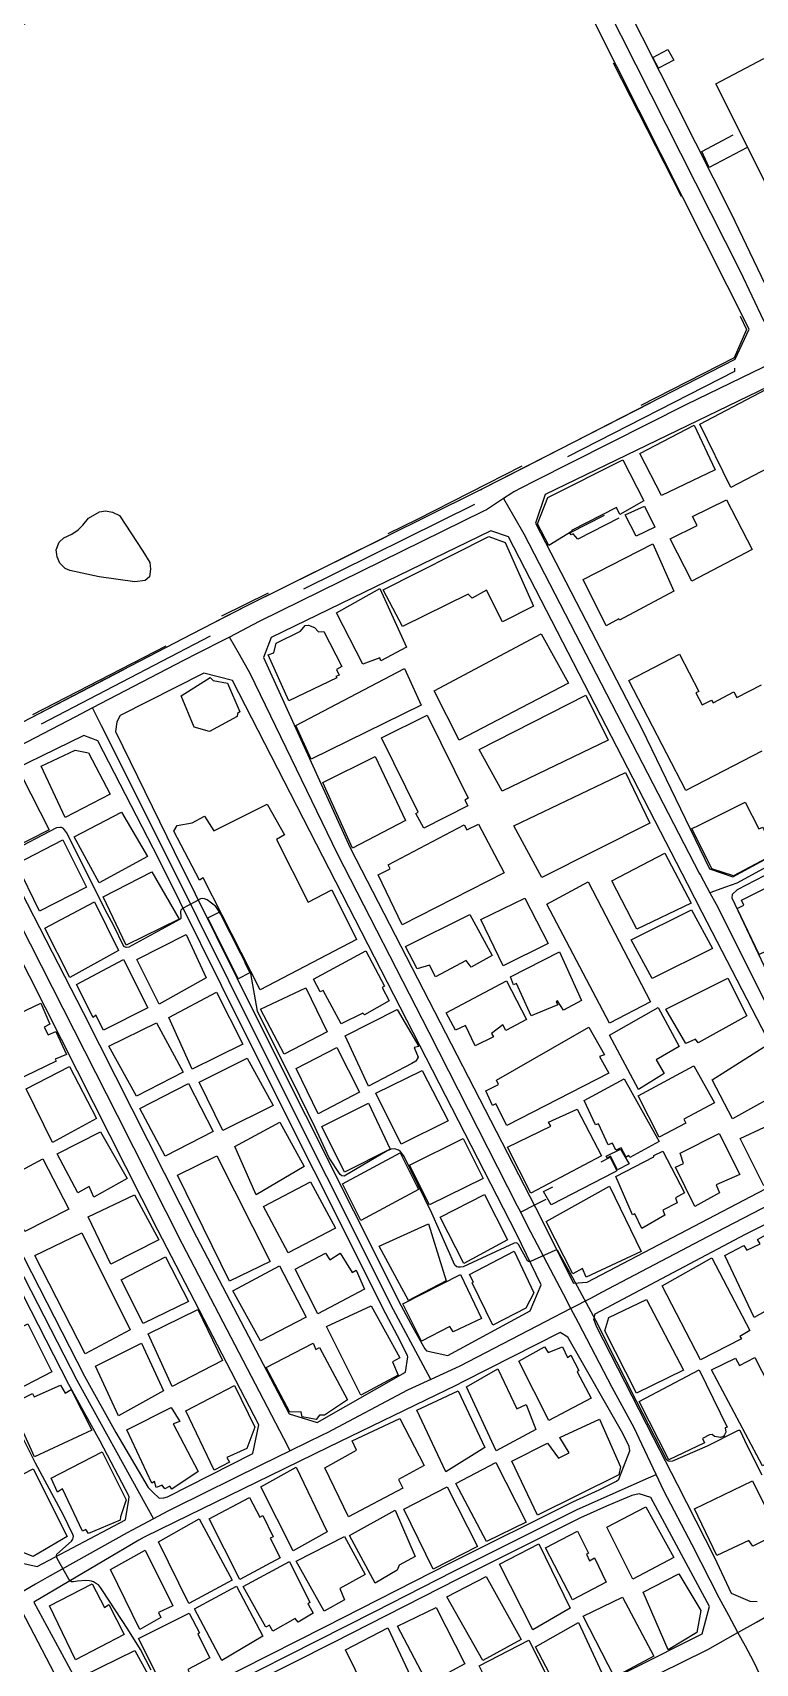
# Model space of a CAD drawing. Header units: millimetres. Extents: x 198785 to 203305, y 542885 to 545889.
# Drawn here: x 199098.6 to 199236.9, y 543117.3 to 543429.3 of the extents above; entities that cross this region are included whole.
import ezdxf

# ---------------------------------------------------------------- set-up
doc = ezdxf.new("R2010")
doc.units = ezdxf.units.MM
for name, pattern in [('FENCE_25K', [54.3, 28.7, -9.2, -16.4]), ('HIDDEN_BULD_25K', [28.8, 18.4, -10.4]), ('HIDDEN_IN_25K', [56.5, 36.5, -20])]:
    doc.linetypes.add(name, pattern=pattern)
for name, color, linetype in [('A0013117', 253, 'Continuous'), ('A0023217', 253, 'Continuous'), ('A0033324', 253, 'Continuous'), ('B0014111', 253, 'Continuous'), ('B0014112', 253, 'Continuous'), ('B0014113', 253, 'Continuous'), ('B0014115', 253, 'Continuous'), ('B0014116', 253, 'Continuous'), ('B0024120', 253, 'Continuous'), ('E0052114', 253, 'Continuous'), ('F0017111', 253, 'Continuous')]:
    doc.layers.add(name, color=color, linetype=linetype)

msp = doc.modelspace()

# ---------------------------------------------------------------- linework, layer by layer
at = {"layer": 'A0013117'}
for points in [[(199233.43, 543480.58), (199228.69, 543490.8), (199226.26, 543495.95), (199226.1, 543496.16), (199225.37, 543496.29), (199224.39, 543496.24), (199191.82, 543480.4), (199191.28, 543476.69), (199191.32, 543475.9), (199232.28, 543394.74), (199241.59, 543375.24), (199247.02, 543373.75), (199294.24, 543397.88)], [(199085.36, 543291.53), (199105.21, 543301.84), (199110.84, 543304.77), (199129.15, 543314.28), (199139.65, 543319.74), (199183.5, 543341.46), (199184.62, 543342.01), (199192.54, 543346.07), (199233.07, 543366.85), (199235.75, 543372.6), (199206.13, 543431.31)], [(199239.41, 543361.6), (199196.71, 543340.95), (199194.85, 543335.45), (199215.17, 543296.11), (199228.13, 543269.35), (199232.61, 543267.77), (199254.46, 543279.65), (199256.37, 543280.31), (199265.61, 543283.98), (199275.86, 543289.73), (199276.46, 543290.67), (199276.96, 543292.16), (199243.53, 543360.2), (199239.41, 543361.6)], [(199186.26, 543334.01), (199144.25, 543313.57), (199142.78, 543309.77), (199159.36, 543273.36), (199194.86, 543204.54), (199202.1, 543190.06), (199204.75, 543190.23), (199248.39, 543213.05), (199249.13, 543217.22), (199248.68, 543218.56), (199226.75, 543260.99), (199223.93, 543266.46), (199189.64, 543332.83), (199186.26, 543334.01)], [(199131.38, 543306.74), (199115.34, 543298.69), (199114.74, 543297.48), (199114.44, 543295.62), (199125.69, 543272.61), (199141.72, 543240.39), (199169.13, 543185.69), (199171.36, 543181.54), (199173.68, 543177.46), (199173.99, 543177.06), (199178.07, 543176.21), (199193.8, 543184.71), (199195.95, 543189.74), (199191.21, 543199.48), (199136.86, 543305.33), (199131.38, 543306.74)], [(199108.39, 543294.85), (199089.48, 543285.66), (199087.99, 543281.21), (199108.27, 543241.81), (199129.94, 543198.87), (199147.68, 543165), (199153.08, 543163.37), (199169.94, 543172.99), (199170.39, 543175.94), (199170.37, 543176.19), (199168.45, 543179.98), (199166.2, 543184.17), (199138.77, 543238.92), (199122.73, 543271.14), (199111.08, 543293.82), (199108.39, 543294.85)], [(199280.25, 543286.14), (199278.23, 543285.8), (199266.99, 543280.87), (199257.75, 543277.2), (199255.18, 543275.93), (199245.48, 543271.57), (199233.43, 543265.29), (199232.46, 543264.38), (199232.4, 543263.75), (199243.59, 543240.17), (199255.39, 543218.93), (199257.65, 543218.28), (199301.58, 543240.24), (199302.34, 543243.1), (199280.68, 543286.03), (199280.25, 543286.14)], [(199080.55, 543280.46), (199060.41, 543271.15), (199059.76, 543268.21), (199060.45, 543266.93), (199071.82, 543244.2), (199083.15, 543221.43), (199089.63, 543209.04), (199108.55, 543172.26), (199114.53, 543161.45), (199120.73, 543150.91), (199121.63, 543150.01), (199122.84, 543148.9), (199123.69, 543148.93), (199124.39, 543149.15), (199140.72, 543157.41), (199141.87, 543162.92), (199122.58, 543200.15), (199082.56, 543279.2), (199081.39, 543280.1), (199080.55, 543280.46)], [(199053.99, 543267.58), (199035.66, 543258.77), (199034.65, 543253.21), (199059.39, 543204.07), (199078.15, 543169.27), (199094.63, 543136.88), (199099.48, 543135.81), (199116.35, 543144.76), (199117, 543148.62), (199117.06, 543149.2), (199111.55, 543159.81), (199105.55, 543170.66), (199086.62, 543207.47), (199080.12, 543219.88), (199068.77, 543242.68), (199057.41, 543265.62), (199057.02, 543266.51), (199053.99, 543267.58)], [(199251.62, 543207.72), (199234.96, 543199.32), (199206.2, 543184.12), (199205.93, 543183.22), (199206.44, 543181.78), (199217.34, 543160.49), (199221.92, 543151.55), (199229.09, 543137.54), (199232.27, 543130.7), (199235.88, 543129.2), (199237.28, 543129.14)], [(199199.58, 543180.58), (199181.04, 543171.21), (199179.59, 543170.47), (199173.77, 543167.64), (199155.24, 543158.63), (199144.02, 543153.16), (199125.84, 543144.31), (199119.93, 543141.44), (199118.94, 543140.85), (199098.85, 543129.01), (199111.29, 543106.04)], [(199122.37, 543108.03), (199154.66, 543124.34), (199178.45, 543136.45), (199201.98, 543148.2), (199207.04, 543150.47), (199210.36, 543152.12), (199210.76, 543152.51), (199212.92, 543157.96), (199212.76, 543158.75), (199211.58, 543161.26), (199201.05, 543179.67), (199199.58, 543180.58)], [(199214.67, 543149.7), (199213.3, 543149.39), (199208.42, 543147.37), (199203.43, 543145.13), (199179.98, 543133.42), (199156.2, 543121.3), (199123.9, 543104.99), (199118.94, 543102.43), (199117.31, 543101.54), (199114.99, 543097.61), (199115.44, 543096.72), (199121.55, 543083.57), (199125.1, 543076.86), (199127.08, 543075.79), (199131.51, 543074.55), (199137.79, 543077.88), (199171.41, 543094.68), (199199.66, 543109.37), (199226.72, 543122.9), (199228.15, 543128.15), (199216.9, 543149.05), (199214.67, 543149.7)]]:
    msp.add_lwpolyline(points, dxfattribs=at)
at = {"layer": 'A0023217'}
for points in [[(199184.72, 543481.04), (199186.51, 543477.58), (199188.4, 543473.94), (199234.02, 543383.67), (199238.5, 543374.28), (199240.84, 543370.69), (199242.91, 543367.51)], [(199242.91, 543367.51), (199236.24, 543364.23), (199223.76, 543358.19), (199216.25, 543354.4), (199194.65, 543343.49), (199192.17, 543342.24), (199190.67, 543341.48), (199190.28, 543341.22), (199188.7, 543340.17)], [(199188.7, 543340.17), (199185.44, 543338.01), (199184.88, 543337.74), (199141.95, 543316.65), (199136.29, 543313.65)], [(199188.7, 543340.17), (199190.6, 543336.89), (199192.62, 543333.41), (199226.14, 543268.52), (199226.39, 543268.08), (199228.2, 543264.75)], [(199136.29, 543313.65), (199135.52, 543313.24), (199130.24, 543310.59), (199127.49, 543309.21), (199113.1, 543301.71), (199110.05, 543300.12)], [(199192.02, 543203.59), (199191.41, 543204.79), (199174.51, 543238.01), (199156.92, 543272.18), (199140.2, 543306.73), (199138.16, 543310.34), (199136.29, 543313.65)], [(199110.05, 543300.12), (199106.77, 543298.41), (199094.45, 543291.98), (199092.76, 543291.05), (199087.49, 543288.49), (199086.49, 543288), (199083.31, 543286.46), (199082.29, 543285.87)], [(199174.82, 543171.59), (199173.35, 543174.34), (199167.67, 543184.93), (199142.16, 543235.85), (199124.21, 543271.87), (199111.76, 543296.71), (199110.05, 543300.12)], [(199281.96, 543290.2), (199279.03, 543288.75), (199266.3, 543282.43), (199257.06, 543278.76), (199255, 543277.74), (199244.83, 543272.81), (199233.36, 543266.6), (199231.2, 543265.83), (199228.2, 543264.75)], [(199147.89, 543157.97), (199146.69, 543160.29), (199127.3, 543197.51), (199114.84, 543222.13), (199085.69, 543279.39), (199084.06, 543282.5), (199082.32, 543285.81), (199082.29, 543285.87)], [(199055.55, 543272.38), (199057.21, 543269.37), (199058.93, 543266.27), (199081.64, 543220.65), (199088.12, 543208.25), (199107.05, 543171.46), (199120.4, 543147.34), (199121.74, 543144.92)], [(199228.2, 543264.75), (199229.4, 543262.57), (199230.26, 543260.99), (199240.04, 543241.26), (199242.51, 543236.45), (199253.52, 543215.95), (199255.06, 543213.08)], [(199255.06, 543213.08), (199249.99, 543210.41), (199248.2, 543209.46), (199227.77, 543198.9), (199207.46, 543188.22), (199205.47, 543187.19), (199201.6, 543185.19)], [(199196.8, 543206.04), (199194.66, 543204.94), (199192.02, 543203.59)], [(199201.6, 543185.19), (199200.17, 543187.92), (199193.95, 543199.79), (199192.63, 543202.38), (199192.02, 543203.59)], [(199201.6, 543185.19), (199196.68, 543182.65), (199180.33, 543174.12), (199179.53, 543173.75), (199174.82, 543171.59)], [(199217.94, 543153.41), (199215.18, 543159.25), (199213.7, 543162.36), (199209.54, 543170.05), (199203.05, 543182.43), (199201.6, 543185.19)], [(199174.82, 543171.59), (199171.9, 543170.25), (199170.36, 543169.55), (199154.96, 543161.42), (199154.15, 543161.02), (199147.89, 543157.97)], [(199147.89, 543157.97), (199142.37, 543155.28), (199125.9, 543147.12), (199124.49, 543146.38), (199121.74, 543144.92)], [(199110.42, 543100.24), (199113.22, 543101.63), (199125.46, 543107.69), (199164.07, 543127.22), (199179.22, 543134.94), (199202.7, 543146.67), (199215.45, 543152.31), (199217.94, 543153.41)], [(199233.59, 543123.2), (199231.84, 543126.42), (199230.01, 543129.8), (199224.85, 543139.94), (199219.42, 543150.3), (199217.94, 543153.41)], [(199233.59, 543123.2), (199237.13, 543125.19), (199239.54, 543126.55), (199284.06, 543149.08), (199287.33, 543150.77)], [(199121.74, 543144.92), (199117.67, 543142.77), (199116.68, 543142.25), (199101.36, 543133.68), (199099.17, 543132.41), (199095.1, 543130.06)], [(199110.42, 543100.24), (199108.35, 543104.59), (199108.02, 543105.28), (199102.03, 543116.81), (199096.51, 543127.36), (199095.1, 543130.06)], [(199126.39, 543068.47), (199129.07, 543069.84), (199151.46, 543081.27), (199179.97, 543095.71), (199205.57, 543108.97), (199227.45, 543119.73), (199227.81, 543119.93), (199233.59, 543123.2)], [(199262.36, 543068.39), (199252.36, 543085.4), (199250.27, 543088.96), (199236.55, 543117.73), (199235.01, 543120.58), (199233.59, 543123.2)]]:
    msp.add_lwpolyline(points, dxfattribs=at)
at = {"layer": 'A0033324', "linetype": 'HIDDEN_IN_25K', "flags": 128}
msp.add_lwpolyline([(199078.05, 543285.48), (199033.04, 543262.61), (199030.41, 543263.52), (199077.14, 543287.26), (199139.65, 543319.74), (199184.62, 543342.01), (199233.07, 543366.85), (199232.91, 543364.52), (199185.52, 543340.22), (199140.55, 543317.95), (199078.05, 543285.48)], dxfattribs=at)
at = {"layer": 'B0014111'}
for points in [[(199248.2, 543350.37), (199245.37, 543348.85), (199245.16, 543349.08), (199232.25, 543342.32), (199226.27, 543354.4), (199239.05, 543361.08), (199243.5, 543359.53), (199248.2, 543350.37)], [(199229.25, 543345.65), (199218.93, 543340.73), (199214.83, 543348.83), (199225.19, 543354.22), (199229.25, 543345.65)], [(199215.57, 543339.71), (199210.97, 543337.15), (199210.35, 543338.47), (199201.72, 543334.08), (199201.88, 543333.91), (199197.38, 543331.21), (199195.21, 543335.33), (199197.19, 543340.41), (199211.56, 543347.58), (199215.57, 543339.71)], [(199189.01, 543331.78), (199194.48, 543319.56), (199188.54, 543316.57), (199185.47, 543322.62), (199182.72, 543321.13), (199181.97, 543321.86), (199169.38, 543315.72), (199165.66, 543322.7), (199185.9, 543332.94), (199189.01, 543331.78)], [(199221.31, 543322.44), (199210.94, 543316.91), (199210.76, 543317.14), (199208.37, 543315.82), (199203.95, 543324.69), (199217.28, 543331.5), (199221.31, 543322.44)], [(199170.12, 543311.72), (199165.23, 543309.15), (199165.03, 543309.71), (199161.79, 543308.46), (199156.76, 543318.34), (199165.07, 543322.98), (199170.12, 543311.72)], [(199152.52, 543315.49), (199153.29, 543314.68), (199154.33, 543314.71), (199157.75, 543308.03), (199156.76, 543307.46), (199157.29, 543306.4), (199156.65, 543306.13), (199156.83, 543305.85), (199147.61, 543301.5), (199143.66, 543310.25), (199144.78, 543310.68), (199145.2, 543312.48), (199149.89, 543314.81), (199150.73, 543315.89), (199151.38, 543315.94), (199152.52, 543315.49)], [(199201.13, 543304.82), (199180.22, 543293.94), (199175.45, 543303.4), (199195.95, 543314.26), (199201.13, 543304.82)], [(199137.75, 543298.44), (199132.46, 543295.59), (199129.48, 543296.43), (199127, 543302.41), (199132.59, 543305.94), (199133.16, 543305.35), (199135.91, 543304.86), (199138.24, 543299.38), (199137.83, 543299.07), (199137.75, 543298.44)], [(199181.87, 543281.37), (199173.47, 543277.09), (199171.91, 543279.9), (199172.41, 543280.16), (199165.34, 543294.38), (199174.1, 543298.75), (199181.96, 543282.87), (199181.31, 543282.48), (199181.87, 543281.37)], [(199113.45, 543283.61), (199104.83, 543279.12), (199100.22, 543288.96), (199106.72, 543292.02), (199109.27, 543291.53), (199113.45, 543283.61)], [(199101.76, 543276.81), (199094.24, 543272.93), (199090.24, 543280.9), (199091.91, 543284.63), (199096.53, 543287.04), (199101.76, 543276.81)], [(199143.45, 543281.71), (199146.77, 543275.82), (199145.29, 543274.94), (199151.35, 543262.97), (199155.88, 543265.29), (199160.56, 543255.77), (199142.14, 543246.17), (199131.22, 543267.58), (199130.5, 543267.14), (199125.65, 543276.52), (199126.25, 543277.6), (199129.12, 543278.1), (199131.49, 543279.39), (199133.26, 543276.6), (199143.45, 543281.71)], [(199246.9, 543220.02), (199248.82, 543216.97), (199248.04, 543216.5), (199247.19, 543213.05), (199238.55, 543208.67), (199233.99, 543217.7), (199238.68, 543219.88), (199238.89, 543219.38), (199245.41, 543222.18), (199246.83, 543221.38), (199246.9, 543220.02)], [(199241.34, 543200.61), (199247.63, 543189.62), (199236.67, 543183.48), (199231.05, 543195.3), (199234.72, 543197.26), (199235.27, 543196.36), (199237.82, 543197.56), (199237.33, 543198.38), (199241.34, 543200.61)], [(199236.83, 543175.8), (199244.95, 543159.89), (199242.71, 543158.62), (199243.12, 543157.53), (199238.28, 543155.09), (199228.5, 543173.48), (199233.11, 543175.66), (199233.9, 543174.26), (199236.83, 543175.8)], [(199231.25, 543161.5), (199231.01, 543160.99), (199230.82, 543160.67), (199230.24, 543160.48), (199229.1, 543160.67), (199228.68, 543161.09), (199228.15, 543160.99), (199226.79, 543160.32), (199227.18, 543159.49), (199220.34, 543156.22), (199214.65, 543167.39), (199226.18, 543173.42), (199231.55, 543162.5), (199231.15, 543162.32), (199231.25, 543161.5)], [(199105.22, 543141.55), (199098.68, 543137.71), (199094.71, 543139.32), (199089.38, 543149.73), (199098.68, 543154.51), (199105.22, 543141.55)], [(199110.02, 543132.51), (199112.35, 543127.99), (199113.18, 543128.55), (199116.13, 543122.8), (199106.82, 543117.97), (199101.8, 543128.3), (199110.02, 543132.51)], [(199207.91, 543114.62), (199202.61, 543111.6), (199201.55, 543112.81), (199199.4, 543111.68), (199194.83, 543120.45), (199203.09, 543125.11), (199207.91, 543114.62)]]:
    msp.add_lwpolyline(points, dxfattribs=at)
at = {"layer": 'B0014112'}
for points in [[(199236.33, 543330.44), (199224.74, 543324.4), (199220.64, 543332.47), (199225.77, 543335), (199224.91, 543336.75), (199231.37, 543339.94), (199236.33, 543330.44)], [(199172.97, 543300.61), (199151.91, 543290.32), (199148.95, 543296.75), (199169.79, 543307.66), (199172.97, 543300.61)], [(199120.55, 543271.71), (199111.31, 543266.64), (199106.55, 543275.45), (199115.59, 543280.15), (199120.55, 543271.71)], [(199126.62, 543259.72), (199116.5, 543254.74), (199112.07, 543263.95), (199121.38, 543268.72), (199126.62, 543259.72)], [(199115, 543253.7), (199105.69, 543248.55), (199100.92, 543257.96), (199110.43, 543263), (199115, 543253.7)], [(199197.28, 543255.04), (199188.65, 543250.76), (199184.37, 543259.6), (199192.82, 543263.69), (199197.28, 543255.04)], [(199186.54, 543252.76), (199182.52, 543250.53), (199181.54, 543251.76), (199175.69, 543248.67), (199174.53, 543250.89), (199172.16, 543250.16), (199169.95, 543254.49), (199182.24, 543260.59), (199186.54, 543252.76)], [(199131.81, 543248.46), (199122.84, 543243.4), (199118.54, 543251.99), (199127.96, 543256.75), (199131.81, 543248.46)], [(199165.47, 543246.64), (199166.83, 543244.07), (199162.08, 543241.39), (199161.82, 543241.7), (199157.66, 543239.66), (199154.2, 543246.04), (199153.62, 543245.8), (199152.36, 543248.19), (199162.35, 543253.62), (199165.96, 543246.86), (199165.47, 543246.64)], [(199199.43, 543253.44), (199203.67, 543244.13), (199200.18, 543242.28), (199199.06, 543244.06), (199198.82, 543243.85), (199199.14, 543243.27), (199194.03, 543241.18), (199191.2, 543247.37), (199190.64, 543247.14), (199190.07, 543248.65), (199199.43, 543253.44)], [(199154.98, 543238.12), (199146.76, 543233.88), (199142.18, 543242.47), (199150.88, 543246.56), (199154.98, 543238.12)], [(199193.14, 543240.52), (199189.19, 543238.4), (199188.57, 543239.46), (199186.43, 543237.79), (199186.78, 543237.15), (199183.32, 543235.48), (199181.46, 543239.31), (199179.52, 543238.43), (199177.76, 543241.78), (199189.31, 543247.86), (199193.14, 543240.52)], [(199138.83, 543235.75), (199129.15, 543230.98), (199124.66, 543240.87), (199133.79, 543245.74), (199138.83, 543235.75)], [(199219.47, 543230.13), (199214.55, 543227.11), (199209.02, 543237.46), (199218.31, 543242.77), (199222.31, 543235.35), (199217.95, 543232.79), (199219.47, 543230.13)], [(199171.2, 543232.05), (199162.9, 543227.72), (199158.4, 543237.35), (199168.38, 543242.42), (199172.54, 543235.35), (199171.63, 543235.1), (199172.39, 543233.28), (199171.92, 543232.54), (199171.2, 543232.05)], [(199208.85, 543230.22), (199189.35, 543220.18), (199187.22, 543224.32), (199186.62, 543224.01), (199185.35, 543226.81), (199187.74, 543228.04), (199187.38, 543228.86), (199205.03, 543239), (199208.07, 543233.72), (199207.11, 543233.41), (199208.85, 543230.22)], [(199161.14, 543226.59), (199153.24, 543222.43), (199149.01, 543231.11), (199156.84, 543235.13), (199161.14, 543226.59)], [(199243.57, 543227.6), (199232.57, 543221.51), (199228.68, 543228.96), (199239.08, 543235.59), (199243.57, 543227.6)], [(199144.63, 543224.04), (199134.97, 543219.23), (199130.49, 543228.48), (199139.67, 543233.09), (199144.63, 543224.04)], [(199178.13, 543221.09), (199169.15, 543216.62), (199164.3, 543226.38), (199173.15, 543230.73), (199178.13, 543221.09)], [(199223.62, 543220.64), (199218.53, 543218), (199214.51, 543225.91), (199225.17, 543231.61), (199229.11, 543224.54), (199223.24, 543221.44), (199223.62, 543220.64)], [(199211.82, 543229.16), (199218.5, 543217.13), (199212.86, 543214.09), (199212.68, 543214.45), (199212.18, 543214.17), (199211.25, 543215.9), (199210.21, 543215.46), (199209.56, 543216.8), (199208.77, 543216.49), (199206.87, 543220.5), (199206.35, 543220.31), (199204.12, 543225.02), (199211.82, 543229.16)], [(199207.44, 543214.43), (199193.96, 543207.24), (199189.51, 543216.07), (199197.74, 543220.06), (199197.34, 543220.82), (199202.8, 543223.3), (199207.44, 543214.43)], [(199230.03, 543207.35), (199225.31, 543204.7), (199221.63, 543212.21), (199223.19, 543212.95), (199222.55, 543214.9), (199230.02, 543218.69), (199233.96, 543210.84), (199229.4, 543208.84), (199230.03, 543207.35)], [(199172.42, 543207.97), (199161.43, 543202.03), (199157.88, 543209.02), (199168.93, 543214.95), (199172.42, 543207.97)], [(199219.21, 543203.98), (199219.56, 543203.04), (199215.17, 543200.52), (199213.84, 543203.28), (199213.43, 543203.08), (199210.2, 543210.44), (199217.5, 543214.23), (199217.48, 543214.47), (199219.18, 543215.27), (199223.34, 543207.29), (199221.61, 543206.35), (199221.96, 543205.41), (199219.21, 543203.98)], [(199189.49, 543198.34), (199181.1, 543193.81), (199176.56, 543202.66), (199185.07, 543207.03), (199189.49, 543198.34)], [(199150.93, 543183.52), (199142.21, 543179.03), (199136.88, 543188.54), (199145.87, 543193.35), (199150.93, 543183.52)], [(199154.65, 543195.77), (199155.45, 543194.48), (199157.48, 543195.78), (199159.72, 543192.05), (199160.52, 543192.53), (199162.11, 543188.91), (199153.16, 543184.17), (199148.81, 543192.74), (199154.65, 543195.77)], [(199184.52, 543183.27), (199179.07, 543180.7), (199178.44, 543181.73), (199173.01, 543178.96), (199169.47, 543186.09), (199180.49, 543191.7), (199184.52, 543183.27)], [(199168.55, 543172.46), (199161.38, 543168.63), (199154.83, 543181.77), (199163.36, 543185.67), (199168.9, 543175.75), (199167.46, 543174.95), (199168.55, 543172.46)], [(199152.27, 543178.54), (199152.81, 543177.32), (199153.51, 543177.71), (199158.88, 543167.72), (199154.43, 543164.79), (199153.48, 543164.8), (199152.88, 543163.95), (199150.2, 543164.46), (199150.02, 543165.4), (199147.79, 543165.38), (199143.31, 543173.91), (199152.27, 543178.54)], [(199187.6, 543173.63), (199191.27, 543165.97), (199193.02, 543166.79), (199194.91, 543162.04), (199187.28, 543157.93), (199181.6, 543170.22), (199187.6, 543173.63)], [(199103.92, 543170.51), (199104.79, 543169.01), (199105.98, 543169.71), (199109.9, 543161.91), (199098.98, 543156.8), (199094.43, 543166.8), (199098.56, 543168.9), (199098.9, 543168.29), (199103.92, 543170.51)], [(199136.3, 543155.76), (199133.32, 543154.27), (199127.92, 543165.58), (199137.2, 543170.45), (199141.11, 543162.49), (199139.56, 543158.39), (199135.78, 543156.7), (199136.3, 543155.76)], [(199185.15, 543158.58), (199177.66, 543153.96), (199172.1, 543165.72), (199180.01, 543169.46), (199185.15, 543158.58)], [(199130.3, 543154.01), (199125.26, 543150.63), (199124.85, 543151.16), (199123.87, 543150.7), (199123.38, 543151.39), (199122.22, 543150.92), (199121.89, 543152.06), (199121.41, 543151.77), (199116.65, 543161.96), (199125.12, 543166.24), (199126.76, 543163.59), (199125.51, 543163.14), (199130.3, 543154.01)], [(199193.03, 543144.29), (199185.47, 543140.57), (199179.58, 543151.73), (199187.23, 543155.74), (199193.03, 543144.29)], [(199154.95, 543142.45), (199148.47, 543138.84), (199142.29, 543151.05), (199149.03, 543154.84), (199154.95, 543142.45)], [(199241.34, 543142.12), (199236.41, 543139.68), (199235.64, 543140.8), (199229.55, 543137.93), (199225.26, 543146.85), (199236.34, 543152.22), (199241.34, 543142.12)], [(199140.11, 543149.01), (199142.1, 543145.28), (199142.68, 543145.58), (199144.64, 543141.5), (199144.07, 543141.22), (199146, 543137.5), (199138.24, 543133.3), (199132.38, 543144.95), (199140.11, 543149.01)], [(199168.35, 543135.13), (199164.16, 543132.61), (199159.23, 543141.73), (199167.95, 543146.61), (199171.81, 543137.74), (199168.72, 543136.08), (199168.35, 543135.13)], [(199136.77, 543133.21), (199128.46, 543128.71), (199122.66, 543140.51), (199130.49, 543144.91), (199136.77, 543133.21)], [(199158.28, 543129.46), (199154.37, 543127.29), (199149.03, 543136.83), (199158.27, 543141.56), (199162.23, 543134.26), (199157.41, 543131.61), (199158.28, 543129.46)], [(199204.59, 543138.18), (199205.15, 543136.91), (199206.12, 543137.46), (199208.36, 543132.81), (199201.89, 543129.45), (199196.78, 543139.38), (199202.9, 543142.6), (199204.95, 543138.39), (199204.59, 543138.18)], [(199123.16, 543126.08), (199119.1, 543123.77), (199113.49, 543135.21), (199120.15, 543138.91), (199125.45, 543128.32), (199122.69, 543127), (199123.16, 543126.08)], [(199152.29, 543126.9), (199149.4, 543125.19), (199148.84, 543125.89), (199144.57, 543123.47), (199144.07, 543124.35), (199143.93, 543124.59), (199143.21, 543124.19), (199138.91, 543131.96), (199147.76, 543136.78), (199151.66, 543128.94), (199151.25, 543128.7), (199151.39, 543128.46), (199152.29, 543126.9)], [(199225.71, 543123.16), (199220.23, 543119.87), (199215.46, 543130.9), (199222.29, 543134.39), (199226.45, 543127.41), (199225.71, 543123.16)], [(199142.65, 543122.47), (199134.82, 543117.85), (199129.58, 543127.71), (199137.61, 543132.03), (199142.65, 543122.47)], [(199217.49, 543118.67), (199209.93, 543114.62), (199203.94, 543126.33), (199211.51, 543129.97), (199217.49, 543118.67)], [(199128.55, 543115.57), (199123.43, 543112.9), (199118.83, 543122.01), (199128.58, 543126.89), (199130.53, 543123.12), (199130.21, 543122.86), (199132.53, 543118.35), (199128.29, 543116.1), (199128.55, 543115.57)], [(199197.83, 543113.21), (199188.27, 543108.39), (199184.03, 543116.82), (199193.56, 543121.71), (199197.83, 543113.21)]]:
    msp.add_lwpolyline(points, dxfattribs=at)
at = {"layer": 'B0014113'}
for points in [[(199208.76, 543293.93), (199188.47, 543284.17), (199184.08, 543292.18), (199204.47, 543302.53), (199208.76, 543293.93)], [(199169.96, 543278.57), (199159.79, 543273.3), (199154.15, 543285.82), (199164.17, 543290.83), (199169.96, 543278.57)], [(199216.69, 543278.05), (199196.07, 543267.64), (199190.71, 543277.56), (199212.04, 543287.76), (199216.69, 543278.05)], [(199234.99, 543282.09), (199237.61, 543276.98), (199238.34, 543277.27), (199238.88, 543276.11), (199239.6, 543274.55), (199238.89, 543274.26), (199240.08, 543271.87), (199232.7, 543267.97), (199228.58, 543269.33), (199224.77, 543277.01), (199225.63, 543277.44), (199234.99, 543282.09)], [(199183.91, 543277.86), (199188.83, 543268.53), (199169.34, 543258.6), (199164.73, 543268.2), (199167.02, 543269.32), (199166.62, 543270.09), (199181.2, 543277.76), (199181.71, 543276.81), (199183.91, 543277.86)], [(199108.93, 543265.84), (199099.91, 543261.22), (199095.52, 543270.27), (199104.35, 543274.85), (199108.93, 543265.84)], [(199243.56, 543266.49), (199247.74, 543257.74), (199237.64, 543252.92), (199233.41, 543261.76), (199234.72, 543262.38), (199234.26, 543263.35), (199240.49, 543266.44), (199241.06, 543265.25), (199243.56, 543266.49)], [(199228.69, 543254.09), (199217.16, 543248.31), (199213.15, 543255.71), (199224.69, 543261.48), (199228.69, 543254.09)], [(199120.66, 543242.75), (199112.13, 543238.43), (199110.68, 543241.29), (199110.2, 543240.87), (199107, 543247.18), (199115.99, 543251.97), (199120.66, 543242.75)], [(199235.3, 543241.18), (199225.97, 543236.05), (199225.47, 543236.75), (199223.6, 543235.88), (199219.75, 543242.46), (199231.65, 543248.42), (199235.3, 543241.18)], [(199100.81, 543239.02), (199101.55, 543237.53), (199103.03, 543238.2), (199105.07, 543233.8), (199102.89, 543232.91), (199103.1, 543232.54), (199095.21, 543228.67), (199090.2, 543238.9), (199100.19, 543243.59), (199101.89, 543239.58), (199100.81, 543239.02)], [(199127.42, 543230.43), (199118.47, 543225.82), (199113.2, 543235.4), (199122.3, 543239.88), (199127.42, 543230.43)], [(199110.8, 543221.56), (199102.4, 543216.96), (199097.34, 543227.2), (199105.68, 543231.5), (199110.8, 543221.56)], [(199133.14, 543219.05), (199123.93, 543214.32), (199119.1, 543223.46), (199128.42, 543228.24), (199133.14, 543219.05)], [(199167, 543215.69), (199158.29, 543211.25), (199153.96, 543219.99), (199162.86, 543224.45), (199167, 543215.69)], [(199150.56, 543212.33), (199141.36, 543206.91), (199137.27, 543216.18), (199145.9, 543220.83), (199150.56, 543212.33)], [(199116.7, 543210.05), (199110.34, 543206.48), (199109.39, 543208.55), (199107.24, 543207.33), (199103.3, 543214.77), (199111.56, 543218.97), (199116.7, 543210.05)], [(199184.79, 543210.09), (199174.55, 543205.02), (199170.73, 543212.64), (199181.01, 543217.74), (199184.79, 543210.09)], [(199105.53, 543204.18), (199097.13, 543199.89), (199092.19, 543209.38), (199100.57, 543213.8), (199105.53, 543204.18)], [(199144.06, 543194.19), (199136.26, 543190.39), (199126.32, 543210.72), (199133.87, 543214.43), (199144.06, 543194.19)], [(199156.57, 543200.55), (199147.49, 543195.84), (199142.8, 543204.7), (199151.76, 543209.44), (199156.57, 543200.55)], [(199215.05, 543196.09), (199204.56, 543191.21), (199203.84, 543192.85), (199201.97, 543191.84), (199196.91, 543201.86), (199209.03, 543208.6), (199215.05, 543196.09)], [(199122.74, 543198.33), (199113.56, 543193.66), (199109.24, 543202.7), (199118.1, 543206.94), (199122.74, 543198.33)], [(199117.25, 543181.12), (199108.66, 543176.54), (199099.02, 543195.32), (199108.02, 543199.67), (199117.25, 543181.12)], [(199177.77, 543190.47), (199170.55, 543186.74), (199164.92, 543197.12), (199174.38, 543201.39), (199177.77, 543190.47)], [(199192.99, 543185.27), (199186.68, 543181.98), (199182.74, 543190.08), (199182.97, 543190.2), (199182.22, 543191.69), (199190.75, 543196.15), (199194.5, 543188.21), (199192.99, 543185.27)], [(199128.43, 543186.53), (199119.78, 543182.34), (199115.52, 543190.69), (199124.02, 543195.07), (199128.43, 543186.53)], [(199234.24, 543179.36), (199226.41, 543175.36), (199219.07, 543189.52), (199228.58, 543194.85), (199235.88, 543181), (199233.93, 543179.81), (199234.24, 543179.36)], [(199223.18, 543173.41), (199214.14, 543168.99), (199208.13, 543180.94), (199208.85, 543183.46), (199216.07, 543186.93), (199223.18, 543173.41)], [(199134.93, 543175.23), (199125.3, 543170.26), (199120.69, 543180.34), (199130.2, 543184.98), (199134.93, 543175.23)], [(199102.28, 543173.07), (199093.93, 543168.7), (199089.21, 543178), (199097.69, 543182.27), (199102.28, 543173.07)], [(199123.66, 543169.42), (199115, 543164.66), (199110.64, 543174.15), (199119.43, 543178.54), (199123.66, 543169.42)], [(199200.02, 543177.88), (199200.97, 543175.82), (199201.57, 543176.23), (199203.12, 543173.3), (199202.8, 543173.07), (199205.51, 543168.01), (199197.41, 543163.74), (199191.63, 543175.11), (199196.59, 543177.82), (199197.26, 543176.75), (199200.02, 543177.88)], [(199169.44, 543150.79), (199159.02, 543145.34), (199154.5, 543154.69), (199160.55, 543158.07), (199159.73, 543159.86), (199168.86, 543164.15), (199173.56, 543155.14), (199168.61, 543152.47), (199169.44, 543150.79)], [(199207.06, 543163.99), (199211.09, 543154.9), (199210.81, 543153.37), (199195.25, 543145.62), (199190.31, 543155.99), (199197.12, 543159.44), (199199.24, 543156.54), (199201.3, 543157.54), (199199.47, 543160.52), (199207.06, 543163.99)], [(199111.92, 543157.73), (199116.48, 543148.57), (199115.4, 543145.32), (199115.32, 543144.68), (199109.3, 543142.12), (199108.77, 543142.9), (199108.16, 543142.6), (199104.28, 543150.7), (199103.38, 543150.03), (199102.14, 543152.74), (199111.92, 543157.73)], [(199183.71, 543139.62), (199175.26, 543135.29), (199169.66, 543146.78), (199177.93, 543151.08), (199183.71, 543139.62)], [(199221.32, 543137.56), (199213.45, 543133.4), (199208.48, 543143.34), (199215.97, 543147.23), (199221.32, 543137.56)], [(199201.49, 543127.85), (199194.3, 543123.67), (199187.93, 543136.27), (199195.5, 543140.14), (199201.49, 543127.85)], [(199192.12, 543121.83), (199184.77, 543117.82), (199177.85, 543129.99), (199185.41, 543133.9), (199192.12, 543121.83)], [(199181.32, 543117.19), (199174.22, 543113.34), (199168.4, 543124.41), (199175.8, 543127.98), (199181.32, 543117.19)], [(199171.9, 543112.8), (199164.05, 543108.61), (199158.48, 543119.88), (199166.57, 543124.05), (199171.9, 543112.8)], [(199123.89, 543109.29), (199116.12, 543105.51), (199115.21, 543107.04), (199112.62, 543105.86), (199108.29, 543114.89), (199118.14, 543119.71), (199123.89, 543109.29)]]:
    msp.add_lwpolyline(points, dxfattribs=at)
at = {"layer": 'B0014115'}
for points in [[(199242.68, 543414.52), (199244.07, 543412.32), (199244.56, 543412.61), (199249.74, 543402.81), (199248.67, 543402.37), (199248.79, 543402.15), (199240.31, 543397.66), (199229.32, 543419.55), (199238.53, 543424.37), (199243.64, 543414.97), (199242.68, 543414.52)], [(199238.15, 543291.84), (199223.59, 543284.31), (199212.69, 543305.35), (199222.42, 543310.39), (199226.11, 543303.28), (199225.52, 543302.98), (199226.72, 543300.68), (199228.53, 543301.62), (199228.82, 543301.1), (199232.82, 543303.17), (199233.38, 543302.11), (199238.07, 543304.51)], [(199224.61, 543262.78), (199214.2, 543257.79), (199209.42, 543267.03), (199219.56, 543272.33), (199224.61, 543262.78)], [(199216.82, 543243.85), (199209.03, 543239.77), (199196.98, 543262.57), (199204.93, 543266.83), (199216.82, 543243.85)]]:
    msp.add_lwpolyline(points, dxfattribs=at)
at = {"layer": 'B0014116', "linetype": 'HIDDEN_BULD_25K', "flags": 128}
for points in [[(199221.29, 543424.05), (199218.36, 543422.54), (199217.31, 543424.59), (199220.19, 543426.1), (199221.29, 543424.05)], [(199235.35, 543407.35), (199228.09, 543403.53), (199226.68, 543406.62), (199233.83, 543410.38), (199235.35, 543407.35)], [(199210.81, 543336.45), (199202.96, 543332.42), (199202.03, 543333.4), (199201.65, 543333.26), (199201.44, 543333.61), (199209.99, 543337.99), (199210.81, 543336.45)], [(199217.65, 543334.67), (199214.11, 543333.01), (199212.02, 543337.04), (199215.73, 543338.7), (199217.65, 543334.67)], [(199140.19, 543249.44), (199137.91, 543248.24), (199132.14, 543259.93), (199134.31, 543261.01), (199140.19, 543249.44)], [(199211.09, 543215.66), (199212.45, 543213.37), (199212.74, 543212.88), (199210.54, 543211.74), (199210.27, 543212.25), (199209.19, 543214.32), (199208.59, 543214.04), (199208.36, 543214.34), (199211.09, 543215.66)], [(199209.83, 543211.24), (199197.81, 543205.03), (199196.39, 543207.57), (199209.13, 543214.12), (199210.09, 543212.16), (199210.39, 543211.53), (199209.83, 543211.24)]]:
    msp.add_lwpolyline(points, dxfattribs=at)
at = {"layer": 'B0024120', "linetype": 'FENCE_25K', "flags": 128}
for points in [[(199229.62, 543499.27), (199254.54, 543441.13), (199244.16, 543435.19), (199261.21, 543400.92), (199254.07, 543397.12), (199235.32, 543388.75)], [(199088.06, 543426.4), (199180.45, 543473.77), (199185.21, 543471.49), (199230.26, 543383.28), (199235.19, 543372.53), (199232.83, 543367.09), (199172.17, 543336.18), (199134.77, 543317.69)], [(199124.11, 543311.92), (199073.86, 543286.11), (199033.35, 543265.19), (199027.78, 543266.71), (198976.72, 543366.95), (198977.99, 543370.33), (199021.03, 543392.44), (199021, 543392.27)]]:
    msp.add_lwpolyline(points, dxfattribs=at)
at = {"layer": 'E0052114'}
msp.add_lwpolyline([(199120.12, 543324.5), (199118.15, 543324.23), (199111.33, 543325.21), (199105.73, 543326.39), (199104.82, 543326.82), (199103.83, 543327.8), (199103.27, 543329.01), (199103.11, 543330.34), (199103.7, 543331.82), (199104.58, 543332.68), (199106.08, 543333.39), (199107.29, 543334.19), (199108.18, 543335.09), (199109.28, 543336.4), (199111.37, 543337.64), (199112.53, 543337.83), (199113.89, 543337.56), (199115.22, 543336.92), (199119.67, 543330.12), (199121.03, 543327.96), (199121.13, 543326.68), (199120.95, 543325.18), (199120.12, 543324.5)], dxfattribs=at)
at = {"layer": 'F0017111'}
for points, elevation in [([(199238.2, 543153.28), (199235.37, 543158.98), (199234.06, 543161.74), (199233.88, 543161.84), (199233.72, 543161.83), (199233.49, 543161.75), (199227.71, 543158.87), (199221.05, 543156), (199220.55, 543155.94), (199220.3, 543155.96), (199219.99, 543156.16), (199214.24, 543167.34), (199210.38, 543174.9), (199206.36, 543182.9), (199201.98, 543191.08), (199199.12, 543196.23), (199198.94, 543196.34), (199198.79, 543196.37), (199198.53, 543196.29), (199193.91, 543194.18), (199193.51, 543194.18), (199193.28, 543194.31), (199191.56, 543197.45), (199191.36, 543197.68), (199191.14, 543197.75), (199190.74, 543197.72), (199181.02, 543193.14), (199180.46, 543193.07), (199180.05, 543193.07), (199179.79, 543193.14), (199179.41, 543193.46), (199175.01, 543203.4), (199169.71, 543214.27), (199168.99, 543215.21), (199168.61, 543215.47), (199167.9, 543215.73), (199167.21, 543215.65), (199166.47, 543215.33), (199158.21, 543210.52), (199157.78, 543210.55), (199157.48, 543210.8), (199155.36, 543214.01), (199152.68, 543219.8), (199149.74, 543225.85), (199141.66, 543242.11), (199140.38, 543249.3), (199134.45, 543260.97), (199133.64, 543262.09), (199131.97, 543263.4), (199131.52, 543263.59), (199131.13, 543263.63), (199130.73, 543263.58), (199129.72, 543263.01), (199127.3, 543261.71), (199127.07, 543261.56), (199126.95, 543261.41), (199126.89, 543261.18), (199126.95, 543260.1), (199126.95, 543259.84), (199126.84, 543259.71), (199117.01, 543254.35), (199116.48, 543254.28), (199116.07, 543254.43), (199114.05, 543258.51), (199112.84, 543260.78), (199105.06, 543276.28), (199104.5, 543277.03), (199104.13, 543277.23), (199103.82, 543277.25), (199103.14, 543277.14), (199093.91, 543272.34)], 20), ([(199121.3, 543115.98), (199119.24, 543119.94), (199116.8, 543123.82), (199111.99, 543131.2), (199111.61, 543131.82), (199111.2, 543132.28), (199110.65, 543132.63), (199110.22, 543132.88), (199109.87, 543133.01), (199109.49, 543133.09), (199108.78, 543133.11), (199107.19, 543132.98), (199106.44, 543132.87), (199106.04, 543132.89), (199105.76, 543133.07), (199105.5, 543133.38), (199103.28, 543137.36), (199103.15, 543137.68), (199103.16, 543137.92), (199103.22, 543138.18), (199106.01, 543140.66), (199106.29, 543141.02), (199106.38, 543141.28), (199106.42, 543141.64), (199106.32, 543141.94), (199104.48, 543145.61), (199099.16, 543155.61), (199093.69, 543166.44)], 30)]:
    msp.add_lwpolyline(points, dxfattribs=dict(at, elevation=elevation))

doc.saveas('drawing.dxf')
